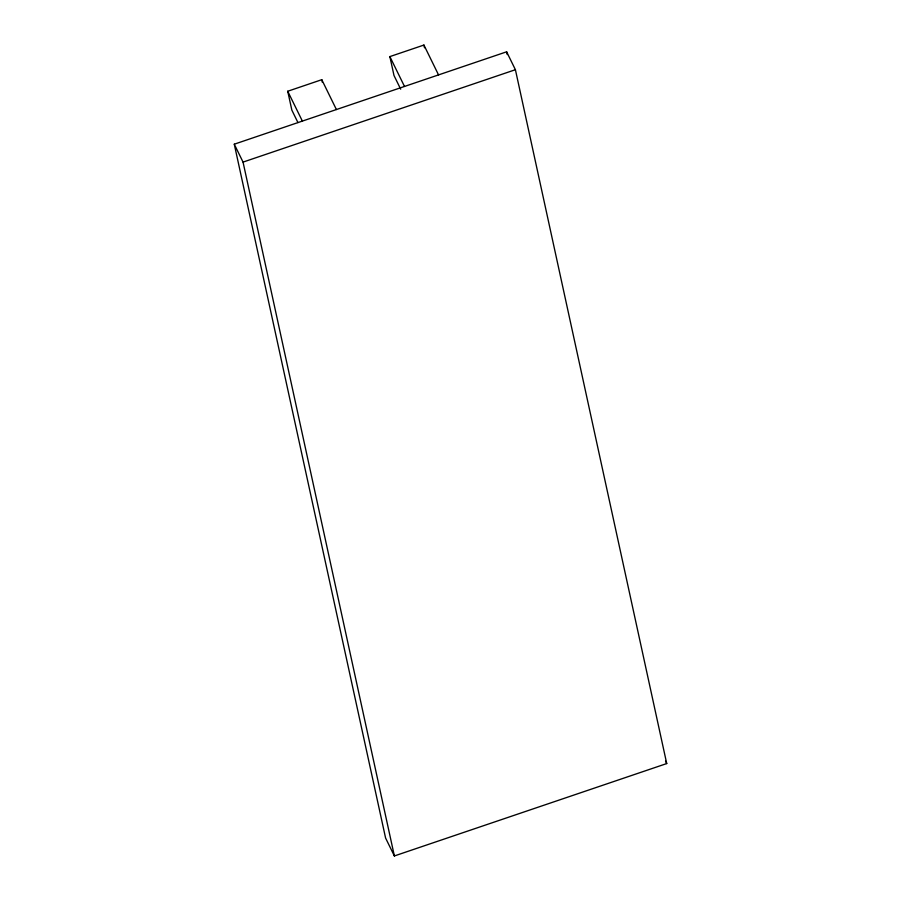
<?xml version="1.0" encoding="UTF-8"?>
<svg xmlns="http://www.w3.org/2000/svg" width="901" height="901" viewBox="0 0 901 901"><rect width="100%" height="100%" fill="white"/><g stroke="black" fill="none" stroke-linecap="round" stroke-linejoin="round"><path stroke-width="1.35" d="M297.949 122.581L291.856 110.147L287.734 91.249L321.781 79.693L336.411 109.55M400.697 89.176L393.996 75.504L389.874 56.594L423.92 45.05L438.539 74.896M234.271 144.194L506.632 51.807L515.406 69.715L666.729 763.564L394.368 855.95L385.594 838.043L234.271 144.194L243.045 162.101L394.368 855.95M243.045 162.101L515.406 69.715M389.874 56.594L404.493 86.451M665.557 761.176L666.729 763.564M287.734 91.249L302.364 121.094M506.632 51.807L507.229 54.556M423.92 45.05L424.506 47.753M321.781 79.693L322.378 82.396"/></g></svg>
